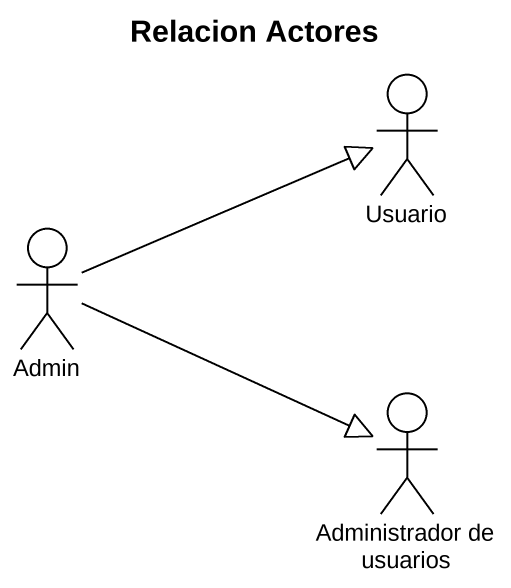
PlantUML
@startuml
title Relacion Actores
actor Usuario
actor Admin
actor "Administrador de usuarios" as Administrador_de_usuarios
Admin -right-|> Usuario
Admin -right-|> Administrador_de_usuarios
@enduml
